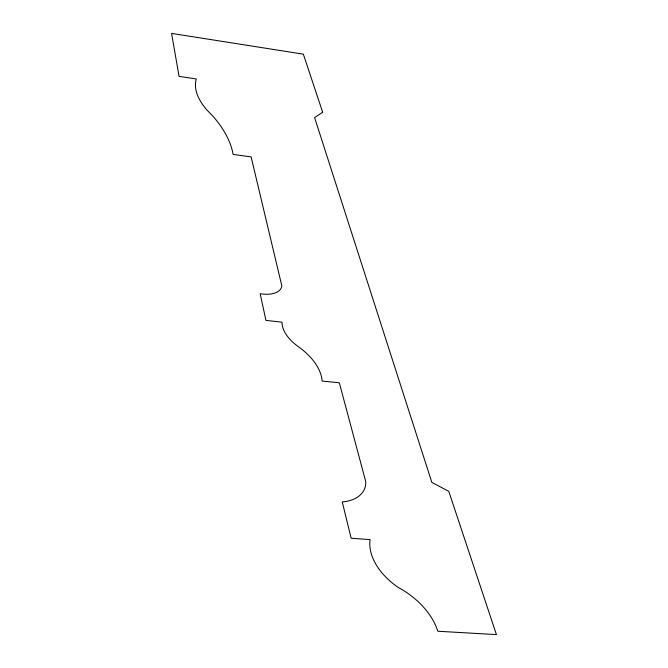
<?xml version="1.0" encoding="UTF-8"?>
<svg xmlns="http://www.w3.org/2000/svg" width="668" height="668" viewBox="0 0 668 668"><rect width="100%" height="100%" fill="white"/><g stroke="black" fill="none" stroke-linecap="round" stroke-linejoin="round"><path stroke-width="1" d="M322.661 112.257L314.595 117.568L431.854 482.405L448.779 491.347L496.433 634.6L437.816 631.243A73.23 51.411 24.2 0 0 397.819 587.18A63.819 41.441 24.1 0 1 370.055 539.61L351.151 538.233L342.25 501.935A39.579 25.108 19.3 0 0 365.722 481.511L339.319 382.781L322.168 381.061A70.524 41.692 15.8 0 0 298.062 346.458A47.678 26.561 17.5 0 1 282.013 322.16L265.931 320.389L260.169 293.703A22.887 12.366 15.3 0 0 281.829 285.879L251.126 156.905L233.132 154.417A213.1 101.436 10 0 0 212.683 115.915L207.255 110.354A110.779 48.388 15.4 0 1 196.308 78.958L179.066 76.369L171.567 33.4L303.339 54.166L322.661 112.257"/></g></svg>
